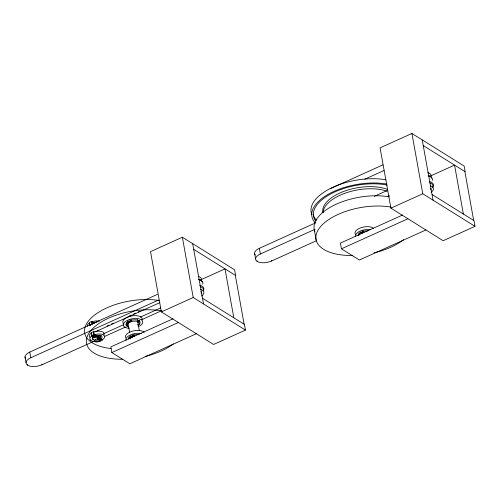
<?xml version="1.0" encoding="UTF-8"?>
<svg xmlns="http://www.w3.org/2000/svg" width="500" height="500" viewBox="0 0 500 500"><rect width="100%" height="100%" fill="white"/><g stroke="black" fill="none" stroke-linecap="round" stroke-linejoin="round"><path stroke-width="0.75" d="M193.7 249.344L235.625 275.481L234.6 269.794L182.369 237.225L150.525 251.619L161.369 311.906L213.6 344.475L245.444 330.081L244.425 324.394L202.5 298.25M423.256 145.594L465.175 171.731L464.15 166.044L411.919 133.475L380.075 147.869L390.925 208.156L443.156 240.725L475 226.331L473.975 220.644L432.056 194.5M330.556 188.531L382.925 164.862M364.844 179.188L383.95 170.55M91.519 324.562L89.881 325.306L89.369 322.463L91.55 321.475L94.663 323.413M25.769 358.812A10.519 5.019 -10.2 0 1 29.775 352.062L157.45 294.356M255.325 255.062A10.519 5.019 -10.2 0 1 259.331 248.312L315.45 222.944M374.375 196.312L387 190.606M200.95 279.738L225.006 268.863L233.812 317.775M430.5 175.987L454.562 165.113L463.363 214.025M93.944 341.287L42.031 364.75A10.519 5.019 -10.2 0 1 27.669 365.2A10.519 5.019 -10.2 0 1 30.8 357.75L158.475 300.044M316.481 240.712L271.588 261A10.519 5.019 -10.2 0 1 257.225 261.45A10.519 5.019 -10.2 0 1 260.356 254L315.069 229.269M388.025 196.294L389.425 195.662M96.481 335.213L96.669 336.281A3.287 1.569 -10.2 0 0 94.494 337.275L91.719 335.544L91.206 332.7L93.394 331.712L93.794 331.962A7.562 3.606 -10.2 0 1 101.706 331.531A7.562 3.606 -10.2 0 1 103.831 335.019M107.025 326.019L108.931 325.156M111.469 324.006L113.369 323.15M129.231 315.981L131.131 315.119M133.669 313.975L135.575 313.113M138.112 311.969L140.019 311.106M95.175 331.863L159.881 302.619M91.719 335.544L93.906 334.556L96.669 336.281M100.438 335.144L99.169 335.719A4.931 2.356 -10.2 0 1 93.319 336.306M103.612 333.713L123.912 324.538M126.45 323.387L128.35 322.531M140.406 317.081L160.706 307.906M104.462 336.531L125.506 327.019M137.438 321.631L139.537 320.681M141.644 319.731L161.287 310.85M161.369 311.906L193.212 297.512L245.444 330.081M390.925 208.156L422.769 193.762L475 226.331M100.494 341.012L102.681 340.025L99.894 338.288L99.381 335.444A3.287 1.569 -10.2 0 1 97.188 336.431L97.7 339.275L100.494 341.012L99.981 338.169L97.188 336.431M173.1 318.738L110.831 346.881L111.85 352.569L129.838 363.781L196.356 333.719M402.656 214.988L340.381 243.131L341.406 248.819L359.394 260.031L425.906 229.969M111.85 352.569L178.369 322.506M341.406 248.819L407.925 218.756M360.231 231.863L360.356 232.575L361.619 233.356A4.931 2.356 -10.2 0 1 363.806 232.369L362.544 231.588L362.419 230.875M128.019 320.825L128.144 321.538L129.406 322.319A4.931 2.356 -10.2 0 1 131.588 321.331L130.331 320.55L130.2 319.837M130.675 335.613L130.806 336.325L132.062 337.106A4.931 2.356 -10.2 0 1 134.25 336.119L132.994 335.337L132.863 334.625M89.369 322.463L89.769 322.713A7.562 3.606 -10.2 0 0 87.469 326.275M99.381 335.444L100.312 336.025L100.825 338.869A4.931 2.356 -10.2 0 0 101.3 335.919A4.931 2.356 -10.2 0 0 95.744 335.7L95.619 334.988M91.206 332.7L91.737 333.663M137.387 320.062L139.294 330.575M464.869 171.544L473.675 220.456M422.231 139.906L433.075 200.188M411.919 133.475L422.769 193.762M363.519 230.769L363.806 232.369M361.488 232.65L361.619 233.356M358.725 234.319L358.881 235.206M314.237 229.444L316.081 239.681M271.456 260.287L271.588 261M259.331 248.312L260.356 254M257.094 260.744L257.225 261.45M254.556 253.206L255.575 258.894M235.319 275.294L244.119 324.206M192.675 243.656L203.525 303.938M182.369 237.225L193.212 297.512M137.762 324.394L137.925 325.281A7.231 3.45 -10.2 0 0 138 320.213A7.231 3.45 -10.2 0 0 127.662 321.844A7.231 3.45 -10.2 0 0 128.581 326.756M131.306 319.744L131.588 321.331M133.994 334.7L134.25 336.119M129.275 321.613L129.406 322.319M131.938 336.4L132.062 337.106M127.788 321.987L129.688 332.562M130.369 336.337L130.775 338.606M126.512 323.281L127.019 326.125M129.169 338.069L129.3 338.781M102.131 339.05L102.256 339.762A7.562 3.606 -10.2 0 0 103.488 334.931A7.562 3.606 -10.2 0 0 94.306 334.806L93.794 331.962M93.581 323.688L93.387 322.619A4.931 2.356 -10.2 0 1 96.956 322.256M92.4 324.212L91.956 321.725A7.562 3.606 -10.2 0 1 99.488 321.188M94.494 337.275L93.981 334.431A3.287 1.569 -10.2 0 1 94.175 334.275M91.55 321.475L92.062 324.319M93.394 331.712L93.906 334.556M93.212 334.738L93.562 336.694A4.931 2.356 -10.2 0 0 93.1 339.625A4.931 2.356 -10.2 0 0 98.631 339.856L98.119 337.013A4.931 2.356 -10.2 0 1 92.794 336.9M92.688 337.312L93.1 339.625M90.056 324.312L90.219 325.2M92.025 335.262L92.125 335.794A7.562 3.606 -10.2 0 0 90.919 340.613A7.562 3.606 -10.2 0 0 100.069 340.75L99.556 337.906A7.562 3.606 -10.2 0 1 98.35 338.263M90.756 339.725L90.919 340.613M41.906 364.038L42.031 364.75M29.775 352.062L30.8 357.75M27.544 364.487L27.669 365.2M25 356.956L26.025 362.644M428.144 175.831A10.519 5.019 -10.2 0 1 432.238 180.475M429.169 181.519A10.519 5.019 -10.2 0 1 432.587 187.25M198.594 279.581A10.519 5.019 -10.2 0 1 202.681 284.225M199.613 285.269A10.519 5.019 -10.2 0 1 203.419 290.456M97.769 330.188A4.931 2.356 -10.2 0 1 97.356 330.337M92.025 335.6A4.931 2.356 -10.2 0 1 91.756 335.194M314.938 231.713A49.319 23.531 -10.2 0 1 335.4 204.581A49.319 23.531 -10.2 0 1 389.15 196.863M403.581 239.662A49.319 23.531 -10.2 0 1 373.969 252.844M352.812 255.506A49.319 23.531 -10.2 0 1 319.875 227.469A49.319 23.531 -10.2 0 1 390.988 207.1M360.087 233.45A6.244 2.981 -10.2 0 1 359.113 232.913M355.719 234.65A9.862 4.706 -10.2 0 1 361.05 227.7A9.862 4.706 -10.2 0 1 373.756 228.556M355.688 236.681A9.862 4.706 -10.2 0 1 359.581 231.356A9.862 4.706 -10.2 0 1 370.112 229.65M359.825 234.819A7.231 3.45 -10.2 0 1 358.188 233.906M358.119 235.669A7.231 3.45 -10.2 0 1 368.081 230.85M323.094 212.731A37.812 18.044 -10.2 0 1 346.419 192.738A37.812 18.044 -10.2 0 1 387.05 191.244M311.869 214.65A49.319 23.531 -10.2 0 1 332.331 187.519A49.319 23.531 -10.2 0 1 386.075 179.8M315.344 222.963A49.319 23.531 -10.2 0 1 329.319 193.694A49.319 23.531 -10.2 0 1 386.844 184.069M316.462 220.319A47.675 22.75 -10.2 0 1 313.169 214.219M315.344 220.581A47.675 22.75 -10.2 0 1 332.762 192.919A47.675 22.75 -10.2 0 1 387.275 185.106M322.869 212.431A37.812 18.044 -10.2 0 1 344.7 191.069A37.812 18.044 -10.2 0 1 387.287 189.338M429.688 182.869A9.862 4.706 -10.2 0 1 432.775 187.031M430.2 185.712A9.862 4.706 -10.2 0 1 431.087 192.312M430.706 188.381A7.231 3.45 -10.2 0 1 430.769 189.913M427.85 172.631A9.862 4.706 -10.2 0 1 430.938 176.8M428.363 175.475A9.862 4.706 -10.2 0 1 431.625 178.156M125.85 338.013A9.862 4.706 -10.2 0 1 131.931 331.312A9.862 4.706 -10.2 0 1 144.2 332.306M126.131 340.431A9.862 4.706 -10.2 0 1 130.431 334.913A9.862 4.706 -10.2 0 1 141.381 333.544M130.275 338.569A7.231 3.45 -10.2 0 1 128.631 337.656M128.55 339.106A7.231 3.45 -10.2 0 1 139.1 334.656M123.194 323.225A9.862 4.706 -10.2 0 1 131.644 315.944A9.862 4.706 -10.2 0 1 142.206 319.756M129.05 328.306A9.862 4.706 -10.2 0 1 125.069 321.763A9.862 4.706 -10.2 0 1 140.069 319.144A9.862 4.706 -10.2 0 1 138.3 326.694M139.362 320.631A7.231 3.45 -10.2 0 1 137.831 322.175M128.069 323.913A7.231 3.45 -10.2 0 1 126.225 323.088M137.369 319.669A4.931 2.356 -10.2 0 1 137.262 320.475M128.244 322.306A4.931 2.356 -10.2 0 1 127.737 321.675M200.138 286.619A9.862 4.706 -10.2 0 1 203.225 290.781M200.65 289.462A9.862 4.706 -10.2 0 1 201.531 296.062M200.763 291.625A7.231 3.45 -10.2 0 1 201.213 293.663M198.294 276.381A9.862 4.706 -10.2 0 1 201.381 280.544M198.806 279.225A9.862 4.706 -10.2 0 1 202.075 281.906M89.844 337.331A7.562 3.606 -10.2 0 1 91.613 332.95M101.169 335.25A4.931 2.356 -10.2 0 1 100.312 336.025M91.988 336.206A4.931 2.356 -10.2 0 1 91.869 335.244M99.894 338.288A3.287 1.569 -10.2 0 1 97.7 339.275M89.987 325.213A4.931 2.356 -10.2 0 1 90.219 324.594M111.044 348.55A49.319 23.531 -10.2 0 1 90.969 318.212A49.319 23.531 -10.2 0 1 159.594 300.613M173.45 343.862A49.319 23.531 -10.2 0 1 145.087 356.438M122.556 359.263A49.319 23.531 -10.2 0 1 90.631 330.831A49.319 23.531 -10.2 0 1 162.119 310.975M128.688 326.962A6.244 2.981 -10.2 0 1 128.681 322.837A6.244 2.981 -10.2 0 1 137.106 321.406A6.244 2.981 -10.2 0 1 138.2 325.344M130.956 337.344A6.244 2.981 -10.2 0 1 129.562 336.662M96.013 341.931A3.287 1.569 -10.2 0 0 100.913 339.9A3.287 1.569 -10.2 0 0 96.062 339.169A3.287 1.569 -10.2 0 0 96.013 341.931"/></g></svg>
